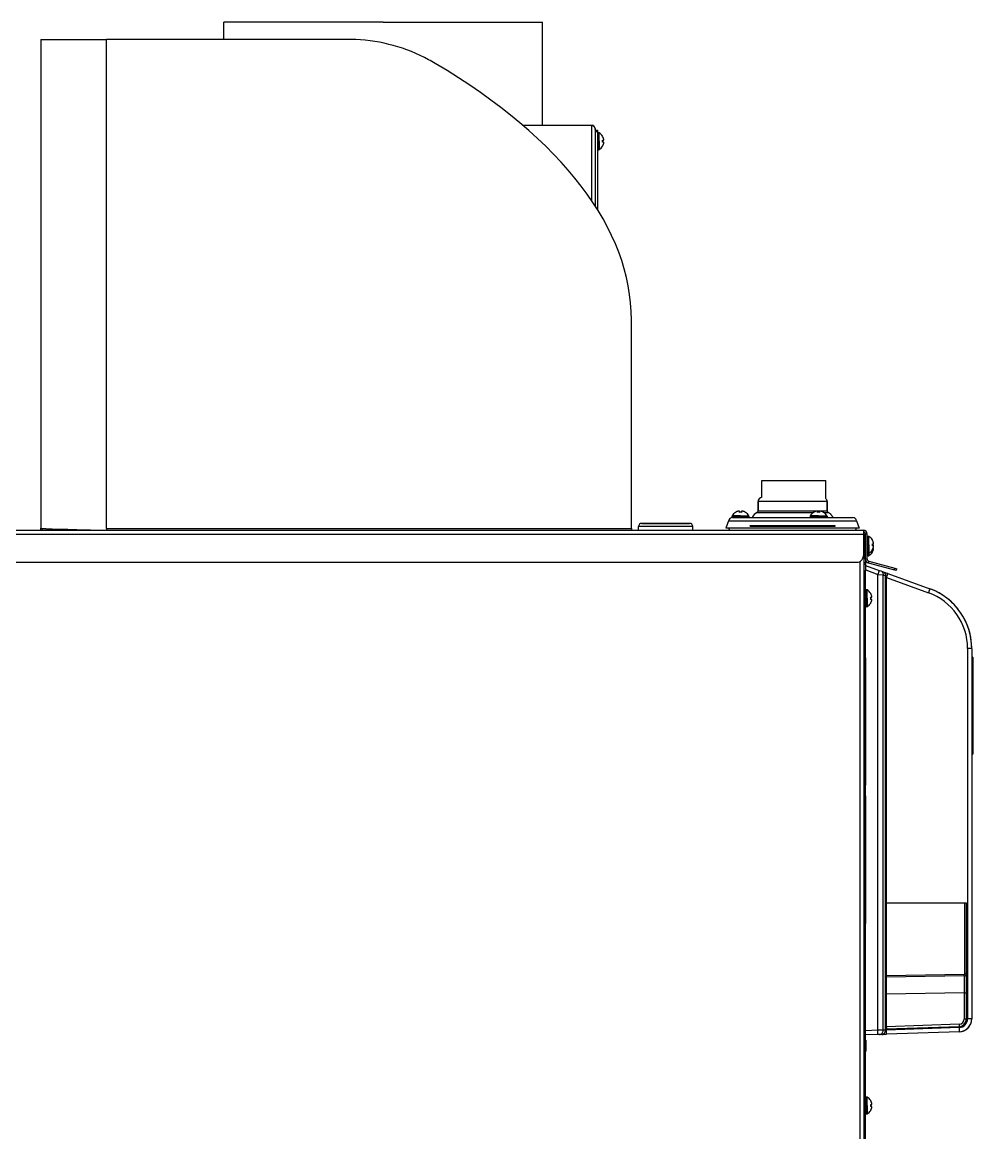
# Model space of a CAD drawing. Header units: millimetres. Extents: x -1584 to 3730, y -1918 to 2655.
# Drawn here: x -1090 to -643, y 702 to 1224 of the extents above; entities that cross this region are included whole.
import ezdxf

# ---------------------------------------------------------------- set-up
doc = ezdxf.new("R2010")
doc.units = ezdxf.units.MM
doc.header["$LTSCALE"] = 65.395
doc.layers.get('0').update_dxf_attribs({"linetype": 'CONTINUOUS'})
doc.layers.add('ASSI', color=7, linetype='CONTINUOUS')
doc.layers.add('GEOM', color=7, linetype='CONTINUOUS')

msp = doc.modelspace()

# ---------------------------------------------------------------- linework, layer by layer
at = {"linetype": 'Continuous'}
for p, q in [((-816.74, 1170.45), (-816.7, 1170.45)), ((-816.74, 1168.65), (-816.19, 1168.65)), ((-816.19, 1167.65), (-816.74, 1167.65)), ((-816.7, 1165.85), (-816.74, 1165.85)), ((-741.73, 1000.58), (-741.73, 1008.55)), ((-754.13, 993.49), (-754.13, 993.53)), ((-752.33, 993.49), (-752.33, 994.05)), ((-751.33, 994.05), (-751.33, 993.49)), ((-749.53, 993.53), (-749.53, 993.49)), ((-717.38, 993.49), (-717.38, 993.53)), ((-715.58, 993.49), (-715.58, 994.05)), ((-714.58, 994.05), (-714.58, 993.49)), ((-712.78, 993.53), (-712.78, 993.49)), ((-693.83, 982.35), (-694.03, 982.35)), ((-693.83, 982.35), (-693.83, -137.15)), ((-689.79, 980.5), (-689.75, 980.5)), ((-689.79, 978.7), (-689.24, 978.7)), ((-689.24, 977.7), (-689.79, 977.7)), ((-689.75, 975.9), (-689.79, 975.9)), ((-689.75, 974.75), (-689.79, 974.75)), ((-689.24, 976.55), (-689.46, 976.55)), ((-695.63, 970.4), (-695.63, -137.15)), ((-690.59, 955.35), (-690.55, 955.35)), ((-690.59, 953.55), (-690.04, 953.55)), ((-690.04, 952.55), (-690.59, 952.55)), ((-690.55, 950.75), (-690.59, 950.75)), ((-692.88, 745.09), (-693.03, 745.18)), ((-692.88, 745.09), (-692.88, 739.89)), ((-692.88, 739.89), (-693.03, 739.8)), ((-690.59, 716.65), (-690.55, 716.65)), ((-690.59, 714.85), (-690.04, 714.85)), ((-690.04, 713.85), (-690.59, 713.85)), ((-690.55, 712.05), (-690.59, 712.05))]:
    msp.add_line(p, q, dxfattribs=at)
for centre, radius, start, end in [((-820.79, 1167.96), 4.75, 28.9687, 31.5341), ((-820.49, 1168.15), 3.79, 0.0089, 7.5987), ((-820.49, 1168.15), 3.79, 352.4013, 359.9911), ((-820.79, 1168.34), 4.75, 328.4659, 331.0313), ((-820.79, 1167.97), 4.75, 28.0074, 28.9684), ((-820.79, 1168.33), 4.75, 331.0316, 331.9926), ((-820.78, 1167.97), 4.75, 26.6813, 28.0074), ((-820.78, 1168.33), 4.75, 331.9926, 333.3187), ((-820.78, 1167.97), 4.74, 25.5402, 26.6812), ((-820.78, 1168.33), 4.74, 333.3188, 334.4598), ((-820.78, 1167.97), 4.74, 24.5722, 25.5402), ((-820.78, 1168.33), 4.74, 334.4598, 335.4278), ((-820.77, 1167.97), 4.73, 23.3175, 24.5722), ((-820.77, 1168.33), 4.73, 335.4278, 336.6825), ((-820.77, 1167.97), 4.73, 22.5474, 23.3174), ((-820.77, 1168.33), 4.73, 336.6826, 337.4526), ((-820.76, 1167.98), 4.72, 21.0025, 22.5476), ((-820.76, 1168.32), 4.72, 337.4524, 338.9975), ((-820.75, 1167.98), 4.72, 20.5181, 21.0023), ((-820.75, 1168.32), 4.72, 338.9977, 339.4819), ((-820.74, 1167.98), 4.7, 18.4656, 20.5187), ((-820.74, 1168.32), 4.7, 339.4813, 341.5344), ((-820.73, 1167.99), 4.68, 17.3773, 18.465), ((-820.73, 1168.31), 4.68, 341.535, 342.6227), ((-820.71, 1167.99), 4.67, 16.3949, 17.3772), ((-820.71, 1168.31), 4.67, 342.6228, 343.6051), ((-820.68, 1168), 4.64, 14.3176, 16.3964), ((-820.68, 1168.3), 4.64, 343.6036, 345.6824), ((-818.18, 1168.9), 2.01, 5.1401, 7.2744), ((-818.18, 1168.9), 2.01, 352.7259, 354.7415), ((-818.18, 1167.4), 2.01, 5.2585, 7.2741), ((-818.18, 1167.4), 2.01, 352.7256, 354.8598), ((-818.15, 1168.9), 1.98, 4.2856, 5.1372), ((-818.14, 1168.9), 1.97, 3.0233, 4.286), ((-818.14, 1168.9), 1.97, 355.3984, 356.7833), ((-818.16, 1168.9), 1.98, 354.7442, 355.3991), ((-818.16, 1167.4), 1.98, 4.6009, 5.2558), ((-818.14, 1167.4), 1.97, 3.2167, 4.6016), ((-818.14, 1167.4), 1.97, 355.714, 356.9766), ((-818.15, 1167.4), 1.98, 354.8627, 355.7144), ((-818.13, 1168.9), 1.96, 1.9964, 3.0228), ((-818.12, 1168.9), 1.95, 0.9261, 1.9964), ((-818.12, 1168.9), 1.95, 359.8006, 0.9258), ((-818.12, 1168.9), 1.95, 358.8459, 359.8005), ((-818.13, 1168.9), 1.96, 357.6234, 358.8455), ((-818.13, 1168.9), 1.96, 356.7841, 357.6235), ((-818.13, 1167.4), 1.96, 2.3765, 3.2159), ((-818.13, 1167.4), 1.95, 1.1545, 2.3767), ((-818.12, 1167.4), 1.95, 0.1995, 1.1541), ((-818.12, 1167.4), 1.95, 359.0741, 0.1995), ((-818.12, 1167.4), 1.95, 358.0037, 359.0738), ((-818.13, 1167.4), 1.96, 356.9771, 358.0037), ((-751.65, 989.44), 4.75, 118.9687, 121.5341), ((-751.65, 989.45), 4.75, 118.0074, 118.9684), ((-751.65, 989.45), 4.75, 116.6813, 118.0074), ((-751.65, 989.45), 4.74, 115.5402, 116.6812), ((-751.65, 989.46), 4.74, 114.5722, 115.5402), ((-751.65, 989.46), 4.73, 113.3175, 114.5722), ((-751.66, 989.46), 4.73, 112.5474, 113.3174), ((-751.66, 989.47), 4.72, 111.0025, 112.5476), ((-751.66, 989.48), 4.72, 110.5181, 111.0023), ((-751.67, 989.49), 4.7, 108.4656, 110.5187), ((-751.67, 989.51), 4.68, 107.3773, 108.465), ((-751.68, 989.52), 4.67, 106.3949, 107.3772), ((-751.69, 989.55), 4.64, 104.3176, 106.3964), ((-752.58, 992.06), 2.01, 95.1401, 97.2744), ((-752.58, 992.08), 1.98, 94.2856, 95.1372), ((-752.58, 992.09), 1.97, 93.0233, 94.286), ((-752.58, 992.1), 1.96, 91.9964, 93.0228), ((-752.58, 992.11), 1.95, 90.9261, 91.9964), ((-752.58, 992.11), 1.95, 89.8006, 90.9258), ((-752.58, 992.11), 1.95, 88.8459, 89.8005), ((-752.58, 992.11), 1.96, 87.6234, 88.8455), ((-752.58, 992.1), 1.96, 86.7841, 87.6235), ((-752.58, 992.09), 1.97, 85.3984, 86.7833), ((-752.58, 992.08), 1.98, 84.7442, 85.3991), ((-752.59, 992.06), 2.01, 82.7259, 84.7415), ((-751.83, 989.74), 3.79, 90.0089, 97.5987), ((-751.83, 989.74), 3.79, 82.4013, 89.9911), ((-751.08, 992.06), 2.01, 95.2585, 97.2741), ((-751.08, 992.08), 1.98, 94.6009, 95.2558), ((-751.08, 992.09), 1.97, 93.2167, 94.6016), ((-751.08, 992.1), 1.96, 92.3765, 93.2159), ((-751.08, 992.11), 1.95, 91.1545, 92.3767), ((-751.08, 992.11), 1.95, 90.1995, 91.1541), ((-751.08, 992.11), 1.95, 89.0741, 90.1995), ((-751.08, 992.11), 1.95, 88.0037, 89.0738), ((-751.08, 992.1), 1.96, 86.9771, 88.0037), ((-751.08, 992.09), 1.97, 85.714, 86.9766), ((-751.08, 992.08), 1.98, 84.8627, 85.7144), ((-751.09, 992.06), 2.01, 82.7256, 84.8598), ((-751.98, 989.55), 4.64, 73.6036, 75.6824), ((-751.99, 989.52), 4.67, 72.6228, 73.6051), ((-751.99, 989.51), 4.68, 71.535, 72.6227), ((-752, 989.49), 4.7, 69.4813, 71.5344), ((-752, 989.48), 4.72, 68.9977, 69.4819), ((-752.01, 989.47), 4.72, 67.4524, 68.9975), ((-752.01, 989.46), 4.73, 66.6826, 67.4526), ((-752.01, 989.46), 4.73, 65.4278, 66.6825), ((-752.01, 989.46), 4.74, 64.4598, 65.4278), ((-752.01, 989.45), 4.74, 63.3188, 64.4598), ((-752.02, 989.45), 4.75, 61.9926, 63.3187), ((-752.02, 989.45), 4.75, 61.0316, 61.9926), ((-752.02, 989.44), 4.75, 58.4659, 61.0313), ((-714.9, 989.44), 4.75, 118.9687, 121.5341), ((-714.9, 989.45), 4.75, 118.0074, 118.9684), ((-714.9, 989.45), 4.75, 116.6813, 118.0074), ((-714.9, 989.45), 4.74, 115.5402, 116.6812), ((-714.9, 989.46), 4.74, 114.5722, 115.5402), ((-714.9, 989.46), 4.73, 113.3175, 114.5722), ((-714.91, 989.46), 4.73, 112.5474, 113.3174), ((-714.91, 989.47), 4.72, 111.0025, 112.5476), ((-714.91, 989.48), 4.72, 110.5181, 111.0023), ((-714.92, 989.49), 4.7, 108.4656, 110.5187), ((-714.92, 989.51), 4.68, 107.3773, 108.465), ((-714.93, 989.52), 4.67, 106.3949, 107.3772), ((-714.94, 989.55), 4.64, 104.3176, 106.3964), ((-715.83, 992.06), 2.01, 95.1401, 97.2744), ((-715.83, 992.08), 1.98, 94.2856, 95.1372), ((-715.83, 992.09), 1.97, 93.0233, 94.286), ((-715.83, 992.1), 1.96, 91.9964, 93.0228), ((-715.83, 992.11), 1.95, 90.9261, 91.9964), ((-715.83, 992.11), 1.95, 89.8006, 90.9258), ((-715.83, 992.11), 1.95, 88.8459, 89.8005), ((-715.83, 992.11), 1.96, 87.6234, 88.8455), ((-715.83, 992.1), 1.96, 86.7841, 87.6235), ((-715.83, 992.09), 1.97, 85.3984, 86.7833), ((-715.83, 992.08), 1.98, 84.7442, 85.3991), ((-715.84, 992.06), 2.01, 82.7259, 84.7415), ((-715.08, 989.74), 3.79, 90.0089, 97.5987), ((-715.08, 989.74), 3.79, 82.4013, 89.9911), ((-714.33, 992.06), 2.01, 95.2585, 97.2741), ((-714.33, 992.08), 1.98, 94.6009, 95.2558), ((-714.33, 992.09), 1.97, 93.2167, 94.6016), ((-714.33, 992.1), 1.96, 92.3765, 93.2159), ((-714.33, 992.11), 1.95, 91.1545, 92.3767), ((-714.33, 992.11), 1.95, 90.1995, 91.1541), ((-714.33, 992.11), 1.95, 89.0741, 90.1995), ((-714.33, 992.11), 1.95, 88.0037, 89.0738), ((-714.33, 992.1), 1.96, 86.9771, 88.0037), ((-714.33, 992.09), 1.97, 85.714, 86.9766), ((-714.33, 992.08), 1.98, 84.8627, 85.7144), ((-714.34, 992.06), 2.01, 82.7256, 84.8598), ((-715.23, 989.55), 4.64, 73.6036, 75.6824), ((-715.24, 989.52), 4.67, 72.6228, 73.6051), ((-715.24, 989.51), 4.68, 71.535, 72.6227), ((-715.25, 989.49), 4.7, 69.4813, 71.5344), ((-715.25, 989.48), 4.72, 68.9977, 69.4819), ((-715.26, 989.47), 4.72, 67.4524, 68.9975), ((-715.26, 989.46), 4.73, 66.6826, 67.4526), ((-715.26, 989.46), 4.73, 65.4278, 66.6825), ((-715.26, 989.46), 4.74, 64.4598, 65.4278), ((-715.26, 989.45), 4.74, 63.3188, 64.4598), ((-715.27, 989.45), 4.75, 61.9926, 63.3187), ((-715.27, 989.45), 4.75, 61.0316, 61.9926), ((-715.27, 989.44), 4.75, 58.4659, 61.0313), ((-693.84, 978.01), 4.75, 28.9687, 31.5341), ((-693.54, 978.2), 3.79, 0.0089, 7.5987), ((-693.54, 978.2), 3.79, 352.4013, 359.9911), ((-693.84, 978.02), 4.75, 28.0074, 28.9684), ((-693.83, 978.02), 4.75, 26.6813, 28.0074), ((-693.83, 978.02), 4.74, 25.5402, 26.6812), ((-693.83, 978.02), 4.74, 24.5722, 25.5402), ((-693.82, 978.02), 4.73, 23.3175, 24.5722), ((-693.82, 978.02), 4.73, 22.5474, 23.3174), ((-693.81, 978.03), 4.72, 21.0025, 22.5476), ((-693.82, 976.87), 4.73, 22.5473, 22.7082), ((-693.81, 976.88), 4.72, 21.0025, 22.5476), ((-693.8, 978.03), 4.72, 20.5181, 21.0023), ((-693.8, 976.88), 4.72, 20.5181, 21.0023), ((-693.79, 978.03), 4.7, 18.4656, 20.5187), ((-693.79, 976.88), 4.7, 18.4656, 20.5187), ((-693.78, 978.04), 4.68, 17.3773, 18.465), ((-693.78, 976.89), 4.68, 17.3773, 18.465), ((-693.76, 978.04), 4.67, 16.3949, 17.3772), ((-693.76, 976.89), 4.67, 16.3949, 17.3772), ((-693.73, 978.05), 4.64, 14.3176, 16.3964), ((-693.73, 976.9), 4.64, 14.3176, 16.3964), ((-691.23, 978.95), 2.01, 5.1401, 7.2744), ((-691.23, 978.95), 2.01, 352.7259, 354.7415), ((-691.23, 977.8), 2.01, 5.1401, 7.2744), ((-691.23, 977.45), 2.01, 5.2585, 7.2741), ((-691.2, 978.95), 1.98, 4.2856, 5.1372), ((-691.19, 978.95), 1.97, 3.0233, 4.286), ((-691.19, 978.95), 1.97, 355.3984, 356.7833), ((-691.21, 978.95), 1.98, 354.7442, 355.3991), ((-691.2, 977.8), 1.98, 4.2856, 5.1372), ((-691.19, 977.8), 1.97, 3.0233, 4.286), ((-691.19, 977.8), 1.97, 355.3984, 356.7833), ((-691.2, 977.8), 1.98, 354.8785, 355.3992), ((-691.21, 977.45), 1.98, 4.6009, 5.2558), ((-691.19, 977.45), 1.97, 3.2167, 4.6016), ((-691.19, 977.45), 1.97, 355.714, 356.9766), ((-691.18, 978.95), 1.96, 1.9964, 3.0228), ((-691.17, 978.95), 1.95, 0.9261, 1.9964), ((-691.17, 978.95), 1.95, 359.8006, 0.9258), ((-691.17, 978.95), 1.95, 358.8459, 359.8005), ((-691.18, 978.95), 1.96, 357.6234, 358.8455), ((-691.18, 978.95), 1.96, 356.7841, 357.6235), ((-691.18, 977.8), 1.96, 1.9964, 3.0228), ((-691.17, 977.8), 1.95, 0.9261, 1.9964), ((-691.17, 977.8), 1.95, 359.8006, 0.9258), ((-691.17, 977.8), 1.95, 358.8459, 359.8005), ((-691.18, 977.8), 1.96, 357.6234, 358.8455), ((-691.18, 977.8), 1.96, 357.0527, 357.6236), ((-691.18, 977.8), 1.96, 356.7843, 357.0528), ((-691.18, 977.45), 1.96, 2.3765, 3.2159), ((-691.18, 977.45), 1.95, 1.1545, 2.3767), ((-691.17, 977.45), 1.95, 0.1995, 1.1541), ((-691.17, 977.45), 1.95, 359.0741, 0.1995), ((-691.17, 977.45), 1.95, 358.0037, 359.0738), ((-691.18, 977.45), 1.96, 356.9771, 358.0037), ((-693.84, 978.39), 4.75, 328.4659, 331.0313), ((-693.84, 977.24), 4.75, 328.4659, 331.0313), ((-693.84, 978.38), 4.75, 331.0316, 331.9926), ((-693.84, 977.23), 4.75, 331.0316, 331.9926), ((-693.83, 978.38), 4.75, 331.9926, 333.3187), ((-693.83, 977.23), 4.75, 331.9926, 333.3187), ((-693.83, 978.38), 4.74, 333.3188, 334.4598), ((-693.83, 977.23), 4.74, 333.3188, 334.4598), ((-693.83, 978.38), 4.74, 334.4598, 335.4278), ((-693.83, 977.23), 4.74, 334.4598, 335.4278), ((-693.82, 978.38), 4.73, 335.4278, 336.6825), ((-693.82, 977.23), 4.73, 335.4278, 336.6825), ((-693.82, 978.38), 4.73, 336.6826, 337.4526), ((-693.82, 977.23), 4.73, 336.6826, 337.4526), ((-693.81, 978.37), 4.72, 337.4524, 338.9975), ((-693.81, 977.22), 4.72, 337.4524, 338.9975), ((-693.8, 978.37), 4.72, 338.9977, 339.4819), ((-693.8, 977.22), 4.72, 338.9977, 339.4819), ((-693.79, 978.37), 4.7, 339.4813, 341.5344), ((-693.79, 977.22), 4.7, 339.4813, 341.5344), ((-693.78, 978.36), 4.68, 341.535, 342.6227), ((-693.78, 977.21), 4.68, 341.535, 342.6227), ((-693.76, 978.36), 4.67, 342.6228, 343.6051), ((-693.76, 977.21), 4.67, 342.6228, 343.6051), ((-693.73, 978.35), 4.64, 343.6036, 345.6824), ((-693.73, 977.2), 4.64, 343.6036, 345.6824), ((-691.23, 977.45), 2.01, 352.7256, 354.8598), ((-691.23, 976.3), 2.01, 5.2585, 7.2741), ((-691.23, 976.3), 2.01, 352.7256, 354.8598), ((-691.2, 977.45), 1.98, 354.8627, 355.7144), ((-691.21, 976.3), 1.98, 4.6009, 5.2558), ((-691.19, 976.3), 1.97, 3.2167, 4.6016), ((-691.19, 976.3), 1.97, 355.714, 356.9766), ((-691.2, 976.3), 1.98, 354.8627, 355.7144), ((-691.18, 976.3), 1.96, 2.3765, 3.2159), ((-691.18, 976.3), 1.95, 1.1545, 2.3767), ((-691.17, 976.3), 1.95, 0.1995, 1.1541), ((-691.17, 976.3), 1.95, 359.0741, 0.1995), ((-691.17, 976.3), 1.95, 358.0037, 359.0738), ((-691.18, 976.3), 1.96, 356.9771, 358.0037), ((-694.64, 952.86), 4.75, 28.9687, 31.5341), ((-694.34, 953.05), 3.79, 0.0089, 7.5987), ((-694.34, 953.05), 3.79, 352.4013, 359.9911), ((-694.64, 952.87), 4.75, 28.0074, 28.9684), ((-694.63, 952.87), 4.75, 26.6813, 28.0074), ((-694.63, 952.87), 4.74, 25.5402, 26.6812), ((-694.63, 952.87), 4.74, 24.5722, 25.5402), ((-694.63, 953.23), 4.74, 334.4598, 335.4278), ((-694.62, 952.87), 4.73, 23.3175, 24.5722), ((-694.62, 953.23), 4.73, 335.4278, 336.6825), ((-694.62, 952.87), 4.73, 22.5474, 23.3174), ((-694.62, 953.23), 4.73, 336.6826, 337.4526), ((-694.61, 952.88), 4.72, 21.0025, 22.5476), ((-694.61, 953.22), 4.72, 337.4524, 338.9975), ((-694.6, 952.88), 4.72, 20.5181, 21.0023), ((-694.6, 953.22), 4.72, 338.9977, 339.4819), ((-694.59, 952.88), 4.7, 18.4656, 20.5187), ((-694.59, 953.22), 4.7, 339.4813, 341.5344), ((-694.58, 952.89), 4.68, 17.3773, 18.465), ((-694.58, 953.21), 4.68, 341.535, 342.6227), ((-694.56, 952.89), 4.67, 16.3949, 17.3772), ((-694.56, 953.21), 4.67, 342.6228, 343.6051), ((-694.53, 952.9), 4.64, 14.3176, 16.3964), ((-694.53, 953.2), 4.64, 343.6036, 345.6824), ((-692.03, 953.8), 2.01, 5.1401, 7.2744), ((-692.03, 953.8), 2.01, 352.7259, 354.7415), ((-692.03, 952.3), 2.01, 5.2585, 7.2741), ((-692.03, 952.3), 2.01, 352.7256, 354.8598), ((-692, 953.8), 1.98, 4.2856, 5.1372), ((-691.99, 953.8), 1.97, 3.0233, 4.286), ((-691.99, 953.8), 1.97, 355.3984, 356.7833), ((-692.01, 953.8), 1.98, 354.7442, 355.3991), ((-692.01, 952.3), 1.98, 4.6009, 5.2558), ((-691.99, 952.3), 1.97, 3.2167, 4.6016), ((-691.99, 952.3), 1.97, 355.714, 356.9766), ((-692, 952.3), 1.98, 354.8627, 355.7144), ((-691.98, 953.8), 1.96, 1.9964, 3.0228), ((-691.97, 953.8), 1.95, 0.9261, 1.9964), ((-691.97, 953.8), 1.95, 359.8006, 0.9258), ((-691.97, 953.8), 1.95, 358.8459, 359.8005), ((-691.98, 953.8), 1.96, 357.6234, 358.8455), ((-691.98, 953.8), 1.96, 356.7841, 357.6235), ((-691.98, 952.3), 1.96, 2.3765, 3.2159), ((-691.98, 952.3), 1.95, 1.1545, 2.3767), ((-691.97, 952.3), 1.95, 0.1995, 1.1541), ((-691.97, 952.3), 1.95, 359.0741, 0.1995), ((-691.97, 952.3), 1.95, 358.0037, 359.0738), ((-691.98, 952.3), 1.96, 356.9771, 358.0037), ((-694.64, 953.24), 4.75, 328.4659, 331.0313), ((-694.64, 953.23), 4.75, 331.0316, 331.9926), ((-694.63, 953.23), 4.75, 331.9926, 333.3187), ((-694.63, 953.23), 4.74, 333.3188, 334.4598), ((-694.64, 714.16), 4.75, 28.9687, 31.5341), ((-694.64, 714.17), 4.75, 28.0074, 28.9684), ((-694.63, 714.17), 4.75, 26.6813, 28.0074), ((-694.63, 714.17), 4.74, 25.5402, 26.6812), ((-694.63, 714.17), 4.74, 24.5722, 25.5402), ((-694.62, 714.17), 4.73, 23.3175, 24.5722), ((-694.62, 714.17), 4.73, 22.5474, 23.3174), ((-694.34, 714.35), 3.79, 0.0089, 7.5987), ((-694.34, 714.35), 3.79, 352.4013, 359.9911), ((-694.64, 714.54), 4.75, 328.4659, 331.0313), ((-694.64, 714.53), 4.75, 331.0316, 331.9926), ((-694.63, 714.53), 4.75, 331.9926, 333.3187), ((-694.63, 714.53), 4.74, 333.3188, 334.4598), ((-694.63, 714.53), 4.74, 334.4598, 335.4278), ((-694.62, 714.53), 4.73, 335.4278, 336.6825), ((-694.62, 714.53), 4.73, 336.6826, 337.4526), ((-694.61, 714.18), 4.72, 21.0025, 22.5476), ((-694.61, 714.52), 4.72, 337.4524, 338.9975), ((-694.6, 714.18), 4.72, 20.5181, 21.0023), ((-694.6, 714.52), 4.72, 338.9977, 339.4819), ((-694.59, 714.18), 4.7, 18.4656, 20.5187), ((-694.59, 714.52), 4.7, 339.4813, 341.5344), ((-694.58, 714.19), 4.68, 17.3773, 18.465), ((-694.58, 714.51), 4.68, 341.535, 342.6227), ((-694.56, 714.19), 4.67, 16.3949, 17.3772), ((-694.56, 714.51), 4.67, 342.6228, 343.6051), ((-694.53, 714.2), 4.64, 14.3176, 16.3964), ((-694.53, 714.5), 4.64, 343.6036, 345.6824), ((-692.03, 715.1), 2.01, 5.1401, 7.2744), ((-692.03, 715.1), 2.01, 352.7259, 354.7415), ((-692.03, 713.6), 2.01, 5.2585, 7.2741), ((-692.03, 713.6), 2.01, 352.7256, 354.8598), ((-692, 715.1), 1.98, 4.2856, 5.1372), ((-691.99, 715.1), 1.97, 3.0233, 4.286), ((-691.99, 715.1), 1.97, 355.3984, 356.7833), ((-692.01, 715.1), 1.98, 354.7442, 355.3991), ((-692.01, 713.6), 1.98, 4.6009, 5.2558), ((-691.99, 713.6), 1.97, 3.2167, 4.6016), ((-691.99, 713.6), 1.97, 355.714, 356.9766), ((-692, 713.6), 1.98, 354.8627, 355.7144), ((-691.98, 715.1), 1.96, 1.9964, 3.0228), ((-691.97, 715.1), 1.95, 0.9261, 1.9964), ((-691.97, 715.1), 1.95, 359.8006, 0.9258), ((-691.97, 715.1), 1.95, 358.8459, 359.8005), ((-691.98, 715.1), 1.96, 357.6234, 358.8455), ((-691.98, 715.1), 1.96, 356.7841, 357.6235), ((-691.98, 713.6), 1.96, 2.3765, 3.2159), ((-691.98, 713.6), 1.95, 1.1545, 2.3767), ((-691.97, 713.6), 1.95, 0.1995, 1.1541), ((-691.97, 713.6), 1.95, 359.0741, 0.1995), ((-691.97, 713.6), 1.95, 358.0037, 359.0738), ((-691.98, 713.6), 1.96, 356.9771, 358.0037)]:
    msp.add_arc(centre, radius, start, end, dxfattribs=at)
at = {"layer": 'ASSI', "linetype": 'Continuous'}
for p, q in [((-994.38, 1224.15), (-994.98, 1224.15)), ((-994.98, 1216.05), (-994.98, 1224.15)), ((-919.98, 1224.15), (-994.38, 1224.15)), ((-919.98, 1224.15), (-845.58, 1224.15)), ((-845.58, 1224.15), (-844.98, 1224.15)), ((-844.98, 1175.55), (-844.98, 1224.15)), ((-818.58, 1172.15), (-818.78, 1172.15)), ((-818.78, 1168.15), (-818.78, 1172.15)), ((-818.58, 1168.15), (-818.58, 1172.15)), ((-818.38, 1168.15), (-818.38, 1172.1)), ((-818.78, 1168.15), (-818.78, 1164.15)), ((-818.58, 1168.15), (-818.58, 1164.15)), ((-818.38, 1168.15), (-818.38, 1164.2)), ((-818.58, 1164.15), (-818.78, 1164.15)), ((-741.73, 1008.55), (-740.73, 1008.55)), ((-741.73, 1000.58), (-741.73, 1008.55)), ((-740.73, 1008.55), (-712.73, 1008.55)), ((-712.73, 1008.55), (-711.73, 1008.55)), ((-711.73, 1000.04), (-711.73, 1008.55)), ((-711.73, 1000.04), (-711.73, 1008.55)), ((-727.33, 998.55), (-743.58, 998.55)), ((-711.73, 998.55), (-727.33, 998.55)), ((-711.08, 998.55), (-711.73, 998.55)), ((-757.42, 989.47), (-758.72, 986.05)), ((-757.42, 989.47), (-755.78, 989.47)), ((-755.83, 991.65), (-755.83, 991.45)), ((-751.83, 991.65), (-755.83, 991.65)), ((-751.83, 991.45), (-755.83, 991.45)), ((-751.83, 991.85), (-755.78, 991.85)), ((-755.78, 989.47), (-755.68, 989.47)), ((-755.68, 989.47), (-747.49, 989.47)), ((-755.63, 991.05), (-755.52, 991.05)), ((-755.57, 991.05), (-755.43, 991.05)), ((-755.52, 991.05), (-755.43, 991.05)), ((-755.43, 991.05), (-755.41, 991.05)), ((-755.43, 991.05), (-755.41, 991.05)), ((-755.41, 991.05), (-754.03, 991.05)), ((-755.41, 991.05), (-754.03, 991.05)), ((-754.03, 991.05), (-753.93, 991.05)), ((-754.03, 991.05), (-754, 991.05)), ((-754, 991.05), (-753.93, 991.05)), ((-753.93, 991.05), (-753.73, 991.05)), ((-753.93, 991.05), (-751.83, 991.05)), ((-753.73, 991.05), (-751.83, 991.05)), ((-751.83, 991.85), (-747.89, 991.85)), ((-751.83, 991.65), (-747.83, 991.65)), ((-751.83, 991.45), (-747.83, 991.45)), ((-751.83, 991.05), (-749.92, 991.05)), ((-751.83, 991.05), (-749.73, 991.05)), ((-749.92, 991.05), (-749.73, 991.05)), ((-749.73, 991.05), (-749.63, 991.05)), ((-749.73, 991.05), (-749.63, 991.05)), ((-749.63, 991.05), (-748.26, 991.05)), ((-749.63, 991.05), (-748.26, 991.05)), ((-748.26, 991.05), (-748.25, 991.05)), ((-748.26, 991.05), (-748.23, 991.05)), ((-748.25, 991.05), (-748.23, 991.05)), ((-748.23, 991.05), (-747.33, 991.05)), ((-748.23, 991.05), (-747.33, 991.05)), ((-747.83, 991.65), (-747.83, 991.45)), ((-747.49, 989.47), (-745.33, 989.47)), ((-747.33, 991.05), (-727.33, 991.05)), ((-747.33, 991.05), (-727.33, 991.05)), ((-745.33, 989.47), (-727.33, 989.47)), ((-727.33, 991.05), (-718.68, 991.05)), ((-727.33, 991.05), (-718.68, 991.05)), ((-727.33, 989.47), (-709.33, 989.47)), ((-719.08, 991.65), (-719.08, 991.45)), ((-715.08, 991.65), (-719.08, 991.65)), ((-715.08, 991.45), (-719.08, 991.45)), ((-715.08, 991.85), (-719.03, 991.85)), ((-718.68, 991.05), (-718.66, 991.05)), ((-718.68, 991.05), (-718.66, 991.05)), ((-718.66, 991.05), (-717.3, 991.05)), ((-718.66, 991.05), (-717.28, 991.05)), ((-717.3, 991.05), (-717.28, 991.05)), ((-717.28, 991.05), (-717.18, 991.05)), ((-717.28, 991.05), (-717.18, 991.05)), ((-717.18, 991.05), (-715.08, 991.05)), ((-717.18, 991.05), (-715.08, 991.05)), ((-715.08, 991.85), (-711.14, 991.85)), ((-715.08, 991.65), (-711.08, 991.65)), ((-715.08, 991.45), (-711.08, 991.45)), ((-715.08, 991.05), (-712.98, 991.05)), ((-715.08, 991.05), (-712.98, 991.05)), ((-712.98, 991.05), (-712.88, 991.05)), ((-712.98, 991.05), (-712.88, 991.05)), ((-712.88, 991.05), (-711.51, 991.05)), ((-712.88, 991.05), (-711.51, 991.05)), ((-711.51, 991.05), (-711.48, 991.05)), ((-711.51, 991.05), (-711.48, 991.05)), ((-711.48, 991.05), (-707.33, 991.05)), ((-711.48, 991.05), (-699.27, 991.05)), ((-711.08, 991.65), (-711.08, 991.45)), ((-709.33, 989.47), (-707.18, 989.47)), ((-707.33, 991.05), (-699.27, 991.05)), ((-707.18, 989.47), (-698.98, 989.47)), ((-699.27, 991.05), (-699.1, 991.05)), ((-699.27, 991.05), (-699.16, 991.05)), ((-699.16, 991.05), (-699.03, 991.05)), ((-698.98, 989.47), (-698.88, 989.47)), ((-698.88, 989.47), (-697.25, 989.47)), ((-697.25, 989.47), (-695.94, 986.05)), ((-1070.78, 985.52), (-1070.78, 985.45)), ((-1068.28, 985.45), (-1070.78, 985.45)), ((-799.78, 985.05), (-799.78, 986.8)), ((-774.28, 985.05), (-774.28, 986.8)), ((-693.82, 979.8), (-693.83, 979.8)), ((-693.03, 979.8), (-693.14, 979.8)), ((-691.63, 982.2), (-691.83, 982.2)), ((-691.83, 978.2), (-691.83, 982.2)), ((-691.83, 978.2), (-691.83, 974.2)), ((-691.63, 978.2), (-691.63, 982.2)), ((-691.63, 978.2), (-691.63, 974.2)), ((-691.43, 978.2), (-691.43, 982.15)), ((-691.43, 978.2), (-691.43, 974.25)), ((-693.82, 976.6), (-693.83, 976.6)), ((-693.03, 976.6), (-693.14, 976.6)), ((-691.83, 974.2), (-691.83, 973.05)), ((-691.63, 974.2), (-691.83, 974.2)), ((-691.63, 973.05), (-691.83, 973.05)), ((-691.63, 974.2), (-691.63, 973.05)), ((-691.43, 974.25), (-691.43, 973.1)), ((-692.43, 957.05), (-692.63, 957.05)), ((-692.63, 953.05), (-692.63, 957.05)), ((-692.43, 953.05), (-692.43, 957.05)), ((-692.23, 953.05), (-692.23, 957)), ((-692.63, 953.05), (-692.63, 949.05)), ((-692.43, 953.05), (-692.43, 949.05)), ((-692.23, 953.05), (-692.23, 949.1)), ((-692.43, 949.05), (-692.63, 949.05)), ((-692.43, 718.35), (-692.63, 718.35)), ((-692.63, 714.35), (-692.63, 718.35)), ((-692.43, 714.35), (-692.43, 718.35)), ((-692.23, 714.35), (-692.23, 718.3)), ((-692.63, 714.35), (-692.63, 710.35)), ((-692.43, 714.35), (-692.43, 710.35)), ((-692.23, 714.35), (-692.23, 710.4)), ((-692.43, 710.35), (-692.63, 710.35))]:
    msp.add_line(p, q, dxfattribs=at)
for centre, radius, start, end in [((-818.78, 1171.75), 0.4, 90, 180), ((-818.58, 1171.75), 0.4, 59.6988, 90), ((-820.8, 1167.95), 4.8, 31.5974, 59.6988), ((-820.8, 1168.35), 4.8, 300.3012, 328.4026), ((-820.8, 1167.95), 4.8, 31.4579, 31.5974), ((-820.8, 1168.35), 4.8, 328.4026, 328.5421), ((-818.78, 1164.55), 0.4, 180, 270), ((-818.58, 1164.55), 0.4, 270, 300.3012), ((-741.53, 998.55), 2.05, 95.6542, 180), ((-713.13, 998.55), 2.05, 0, 46.7513), ((-751.63, 989.43), 4.8, 121.5974, 149.6988), ((-751.63, 989.43), 4.8, 121.4579, 121.5974), ((-752.03, 989.43), 4.8, 58.4026, 58.5421), ((-752.03, 989.43), 4.8, 30.3012, 58.4026), ((-742.33, 989.55), 4.25, 113.9501, 159.2967), ((-742.33, 989.55), 4.25, 113.9501, 159.2967), ((-714.88, 989.43), 4.8, 121.5974, 149.6988), ((-714.88, 989.43), 4.8, 121.4579, 121.5974), ((-715.28, 989.43), 4.8, 58.4026, 58.5421), ((-715.28, 989.43), 4.8, 30.3012, 58.4026), ((-712.33, 989.55), 4.25, 55.8554, 66.0499), ((-712.33, 989.55), 4.25, 52.5856, 55.8554), ((-755.63, 989.25), 1.8, 90, 173.0057), ((-755.43, 991.65), 0.4, 149.6988, 180), ((-755.43, 991.45), 0.4, 180, 247.5), ((-755.43, 991.45), 0.4, 247.5, 270), ((-748.23, 991.45), 0.4, 270, 360), ((-748.23, 991.65), 0.4, 0, 30.3012), ((-718.68, 991.65), 0.4, 149.6988, 180), ((-718.68, 991.45), 0.4, 180, 270), ((-711.48, 991.45), 0.4, 270, 360), ((-711.48, 991.65), 0.4, 0, 30.3012), ((-712.33, 989.55), 4.25, 45.6005, 52.5856), ((-712.33, 989.55), 4.25, 41.8149, 45.6005), ((-712.33, 989.55), 4.25, 35.2156, 41.8149), ((-712.33, 989.55), 4.25, 31.4301, 35.2156), ((-712.33, 989.55), 4.25, 24.4449, 31.4301), ((-712.33, 989.55), 4.25, 21.1751, 24.4449), ((-712.33, 989.55), 4.25, 20.7033, 21.1751), ((-699.03, 989.25), 1.8, 6.9943, 90), ((-1070.38, 985.45), 0.4, 180, 270), ((-1063.18, 985.45), 0.4, 270, 340.7303), ((-691.83, 981.8), 0.4, 90, 180), ((-691.63, 981.8), 0.4, 59.6988, 90), ((-693.85, 978), 4.8, 31.5974, 59.6988), ((-693.85, 978), 4.8, 31.4579, 31.5974), ((-691.83, 974.6), 0.4, 180, 270), ((-691.83, 973.45), 0.4, 180, 270), ((-694.85, 977.25), 4.8, 303.2248, 303.8534), ((-691.63, 974.6), 0.4, 270, 300.3012), ((-691.63, 973.45), 0.4, 270, 300.3012), ((-693.85, 978.4), 4.8, 300.3012, 328.4026), ((-693.85, 977.25), 4.8, 300.3012, 328.4026), ((-693.85, 978.4), 4.8, 328.4026, 328.5421), ((-693.85, 977.25), 4.8, 328.4026, 328.5421), ((-692.63, 956.65), 0.4, 90, 180), ((-692.43, 956.65), 0.4, 59.6988, 90), ((-694.65, 952.85), 4.8, 31.5974, 59.6988), ((-694.65, 952.85), 4.8, 31.4579, 31.5974), ((-692.63, 949.45), 0.4, 180, 270), ((-692.43, 949.45), 0.4, 270, 300.3012), ((-694.65, 953.25), 4.8, 300.3012, 328.4026), ((-694.65, 953.25), 4.8, 328.4026, 328.5421), ((-692.63, 717.95), 0.4, 90, 180), ((-692.43, 717.95), 0.4, 59.6988, 90), ((-694.65, 714.15), 4.8, 31.5974, 59.6988), ((-694.65, 714.15), 4.8, 31.4579, 31.5974), ((-694.65, 714.55), 4.8, 300.3012, 328.4026), ((-694.65, 714.55), 4.8, 328.4026, 328.5421), ((-692.63, 710.75), 0.4, 180, 270), ((-692.43, 710.75), 0.4, 270, 300.3012)]:
    msp.add_arc(centre, radius, start, end, dxfattribs=at)
at = {"layer": 'GEOM', "linetype": 'Continuous'}
for p, q in [((-1080.98, 1216.05), (-1080.98, 986.05)), ((-1080.98, 1216.05), (-1080.18, 1216.05)), ((-1080.18, 1216.05), (-1050.18, 1216.05)), ((-936.45, 1216.05), (-1050.18, 1216.05)), ((-1050.18, 985.85), (-1050.18, 1216.05)), ((-820.98, 1175.55), (-854.22, 1175.55)), ((-821.98, 1175.5), (-854.16, 1175.5)), ((-820.98, 1175.5), (-821.98, 1175.5)), ((-821.98, 1175.5), (-821.98, 1174.74)), ((-821.98, 1174.74), (-821.98, 1140.4)), ((-820.98, 1175.5), (-820.98, 1175.55)), ((-820.98, 1175.5), (-820.98, 1175.24)), ((-820.98, 1175.24), (-820.98, 1175.21)), ((-820.71, 1175.02), (-820.72, 1175.01)), ((-820.18, 1173.68), (-820.18, 1173.75)), ((-820.18, 1173.68), (-820.18, 1173.35)), ((-820.18, 1173.35), (-819.18, 1173.35)), ((-820.18, 1173.35), (-820.18, 1172.79)), ((-820.18, 1172.79), (-819.18, 1172.79)), ((-820.18, 1172.79), (-820.18, 1137.67)), ((-819.18, 1173.35), (-819.18, 1172.79)), ((-819.18, 1172.79), (-819.18, 1136.08)), ((-803.18, 985.85), (-803.18, 1084.05)), ((-743.58, 998.55), (-743.58, 994.17)), ((-743.58, 994.17), (-743.58, 998.55)), ((-711.08, 998.55), (-711.08, 994.17)), ((-711.08, 994.17), (-711.08, 998.55)), ((-744.06, 993.43), (-717.52, 993.43)), ((-743.58, 994.17), (-711.73, 994.17)), ((-712.64, 993.43), (-710.61, 993.43)), ((-711.73, 994.17), (-711.08, 994.17)), ((-787.03, 988.3), (-798.28, 988.3)), ((-798.28, 988.3), (-787.03, 988.3)), ((-775.82, 988.3), (-787.03, 988.3)), ((-787.03, 988.3), (-775.81, 988.3)), ((-775.78, 988.3), (-775.82, 988.3)), ((-775.81, 988.3), (-775.78, 988.3)), ((-1455.23, 985.05), (-694.03, 985.05)), ((-1455.23, 985.05), (-694.03, 985.05)), ((-1455.23, 983.16), (-694.03, 983.16)), ((-1080.98, 985.05), (-1080.98, 986.05)), ((-1080.18, 985.05), (-1080.18, 985.91)), ((-1050.18, 985.85), (-1050.18, 985.05)), ((-1050.18, 985.85), (-803.18, 985.85)), ((-803.18, 985.85), (-803.18, 985.05)), ((-787.03, 986.8), (-799.78, 986.8)), ((-774.28, 986.8), (-787.03, 986.8)), ((-757.65, 986.05), (-758.72, 986.05)), ((-727.33, 986.05), (-757.65, 986.05)), ((-747.33, 987.35), (-707.33, 987.35)), ((-747.33, 987.05), (-747.33, 987.35)), ((-747.33, 987.05), (-707.33, 987.05)), ((-697.01, 986.05), (-727.33, 986.05)), ((-707.33, 987.05), (-707.33, 987.35)), ((-695.94, 986.05), (-697.01, 986.05)), ((-694.03, 985.05), (-694.03, 984.26)), ((-694.03, 984.26), (-694.03, 984.25)), ((-694.03, 984.25), (-694.03, 983.16)), ((-694.03, 983.16), (-694.03, 973.05)), ((-693.83, 983.05), (-693.03, 983.05)), ((-693.83, 982.42), (-693.83, 983.05)), ((-693.03, 980.45), (-693.03, 983.25)), ((-692.23, 983.25), (-693.03, 983.25)), ((-692.23, 981.8), (-692.23, 983.25)), ((-693.83, 982.42), (-693.03, 982.42)), ((-693.83, 982.42), (-693.83, 982.35)), ((-693.82, 979.8), (-693.83, 979.8)), ((-693.82, 979.8), (-693.8, 979.83)), ((-693.8, 979.83), (-693.82, 979.8)), ((-693.82, 976.6), (-693.82, 979.8)), ((-693.8, 979.83), (-693.53, 980.3)), ((-693.53, 980.3), (-693.8, 979.83)), ((-693.53, 980.3), (-693.43, 980.3)), ((-693.43, 980.3), (-693.53, 980.3)), ((-693.53, 976.1), (-693.53, 980.3)), ((-693.43, 980.3), (-693.14, 979.8)), ((-693.14, 979.8), (-693.43, 980.3)), ((-693.43, 976.1), (-693.43, 980.3)), ((-693.03, 979.8), (-693.14, 979.8)), ((-693.14, 976.6), (-693.14, 979.8)), ((-693.03, 978.2), (-693.03, 980.45)), ((-693.03, 976.6), (-693.03, 978.2)), ((-692.23, 981.77), (-692.23, 981.8)), ((-692.23, 980.45), (-692.23, 981.77)), ((-692.23, 980.4), (-692.23, 980.45)), ((-692.23, 978.2), (-692.23, 980.4)), ((-692.23, 976), (-692.23, 978.2)), ((-693.82, 976.6), (-693.83, 976.6)), ((-693.82, 976.6), (-693.8, 976.57)), ((-693.8, 976.57), (-693.82, 976.6)), ((-693.8, 976.57), (-693.53, 976.1)), ((-693.53, 976.1), (-693.8, 976.57)), ((-693.53, 976.1), (-693.43, 976.1)), ((-693.43, 976.1), (-693.53, 976.1)), ((-693.43, 976.1), (-693.14, 976.6)), ((-693.14, 976.6), (-693.43, 976.1)), ((-693.03, 976.6), (-693.14, 976.6)), ((-693.03, 975.95), (-693.03, 976.6)), ((-693.03, 971.43), (-693.03, 975.95)), ((-692.23, 975.95), (-692.23, 976)), ((-692.23, 974.63), (-692.23, 975.95)), ((-692.23, 974.6), (-692.23, 974.63)), ((-692.23, 971.43), (-692.23, 974.6)), ((-1452.23, 970.05), (-697.03, 970.05)), ((-693.03, 969.68), (-693.83, 969.68)), ((-693.83, 969.05), (-693.03, 969.05)), ((-693.03, 971.43), (-693.03, 969.68)), ((-692.23, 971.43), (-693.03, 971.43)), ((-693.03, 969.68), (-693.03, 969.05)), ((-693.03, 969.05), (-693.03, 966.05)), ((-693.03, 968.55), (-686.59, 966.2)), ((-691.49, 970.47), (-691.7, 969.69)), ((-691.7, 969.69), (-679.39, 966.4)), ((-691.49, 970.47), (-679.19, 967.17)), ((-679.39, 966.4), (-679.19, 967.17)), ((-679.19, 967.17), (-678.34, 966.94)), ((-678.54, 966.17), (-678.34, 966.94)), ((-678.54, 966.17), (-678.34, 966.94)), ((-693.83, 966.05), (-693.03, 966.05)), ((-693.03, 966.45), (-692.91, 966.4)), ((-693.03, 289.85), (-693.03, 966.05)), ((-692.91, 966.4), (-687.2, 964.32)), ((-687.2, 749.75), (-687.2, 964.32)), ((-687.2, 964.32), (-684.71, 964.02)), ((-686.59, 966.2), (-685.75, 965.9)), ((-685.75, 965.9), (-684.66, 965.5)), ((-684.71, 749.78), (-684.71, 964.02)), ((-684.71, 964.02), (-683.61, 963.62)), ((-684.66, 965.5), (-682.58, 964.75)), ((-683.61, 749.82), (-683.61, 963.62)), ((-683.2, 809.62), (-683.2, 962.87)), ((-683.2, 962.87), (-663.39, 955.66)), ((-682.58, 964.75), (-662.77, 957.54)), ((-678.54, 966.17), (-679.39, 966.4)), ((-644.96, 929.35), (-644.96, 755.09)), ((-643.03, 929.35), (-644.96, 929.35)), ((-643.03, 929.34), (-643.03, 755.09)), ((-642.53, 925.33), (-643.03, 925.33)), ((-642.53, 925.33), (-642.53, 921.82)), ((-692.98, 925.05), (-693.03, 925.05)), ((-692.98, 923.05), (-693.03, 923.05)), ((-692.98, 925.05), (-692.98, 924.78)), ((-692.98, 924.78), (-692.98, 923.05)), ((-692.98, 923.05), (-692.98, 867.05)), ((-642.53, 921.82), (-642.53, 921.59)), ((-642.53, 921.59), (-642.53, 910.72)), ((-642.53, 910.72), (-642.53, 910.63)), ((-642.53, 910.63), (-642.53, 909.61)), ((-642.53, 909.61), (-642.53, 909.01)), ((-642.53, 909.01), (-642.53, 908.51)), ((-642.53, 908.51), (-642.53, 908.27)), ((-642.53, 908.27), (-642.53, 904.4)), ((-642.53, 904.4), (-642.53, 904.36)), ((-642.53, 904.36), (-642.53, 903.81)), ((-642.53, 902.55), (-643.03, 902.55)), ((-642.53, 903.81), (-642.53, 902.55)), ((-642.53, 902.55), (-642.53, 901.51)), ((-642.53, 901.51), (-642.53, 901.29)), ((-642.53, 901.29), (-642.53, 900.92)), ((-642.53, 900.92), (-642.53, 900.83)), ((-642.53, 900.83), (-642.53, 900.7)), ((-642.53, 900.7), (-642.53, 898.85)), ((-642.53, 898.85), (-642.53, 898.84)), ((-642.53, 898.84), (-642.53, 898.79)), ((-642.53, 898.79), (-642.53, 896.61)), ((-642.53, 896.61), (-642.53, 896.09)), ((-642.53, 896.09), (-642.53, 895.53)), ((-642.53, 895.53), (-642.53, 895.37)), ((-642.53, 895.37), (-642.53, 895.03)), ((-642.53, 895.03), (-642.53, 894.47)), ((-642.53, 894.47), (-642.53, 894.44)), ((-642.53, 894.44), (-642.53, 883.51)), ((-642.53, 883.51), (-642.53, 883.33)), ((-642.53, 883.33), (-642.53, 879.77)), ((-643.03, 879.77), (-642.53, 879.77)), ((-692.98, 867.05), (-693.03, 867.05)), ((-692.98, 865.05), (-693.03, 865.05)), ((-692.98, 865.05), (-693.03, 865.05)), ((-692.98, 867.05), (-692.98, 865.32)), ((-692.98, 865.32), (-692.98, 865.05)), ((-692.98, 860.05), (-693.03, 860.05)), ((-692.98, 858.05), (-693.03, 858.05)), ((-692.98, 860.05), (-692.98, 859.78)), ((-692.98, 859.78), (-692.98, 858.05)), ((-692.98, 858.05), (-692.98, 802.05)), ((-645.53, 809.62), (-683.2, 809.62)), ((-683.2, 750.39), (-683.2, 809.62)), ((-646.28, 776.36), (-646.28, 809.62)), ((-645.53, 755.09), (-645.53, 809.62)), ((-692.98, 802.05), (-693.03, 802.05)), ((-692.98, 800.05), (-693.03, 800.05)), ((-692.98, 800.05), (-693.03, 800.05)), ((-692.98, 802.05), (-692.98, 800.32)), ((-692.98, 800.32), (-692.98, 800.05)), ((-683.18, 775.47), (-646.52, 776.11)), ((-646.52, 775.36), (-683.17, 774.72)), ((-645.53, 776.36), (-646.28, 776.36)), ((-646.52, 767.36), (-683.17, 766.72)), ((-646.52, 767.36), (-645.53, 767.36)), ((-646.52, 767.36), (-646.52, 755.09)), ((-648.93, 752.59), (-683.17, 751.4)), ((-646.52, 755.09), (-645.53, 755.09)), ((-643.03, 755.09), (-644.96, 755.09)), ((-687.2, 749.75), (-693.03, 749.55)), ((-687.2, 747.75), (-693.03, 747.55)), ((-684.71, 749.78), (-687.2, 749.75)), ((-686.37, 747.78), (-687.2, 747.75)), ((-685.28, 747.82), (-686.37, 747.78)), ((-683.2, 747.89), (-685.28, 747.82)), ((-685.28, 747.82), (-684.65, 747.84)), ((-684.65, 747.84), (-685.28, 747.82)), ((-683.61, 749.82), (-684.71, 749.78)), ((-684.65, 747.84), (-683.2, 747.89)), ((-683.2, 747.89), (-684.65, 747.84)), ((-683.2, 750.39), (-648.91, 751.59)), ((-648.82, 751.09), (-683.2, 749.89)), ((-683.2, 749.89), (-683.2, 750.39)), ((-648.82, 749.09), (-683.2, 747.89)), ((-648.82, 749.09), (-683.2, 747.89))]:
    msp.add_line(p, q, dxfattribs=at)
for centre, radius, start, end in [((-936.45, 1136.05), 80, 87.4325, 90), ((-936.45, 1136.05), 80, 61.7413, 87.4325), ((-936.45, 1136.05), 80, 59.1738, 61.7413), ((-821.98, 1173.75), 1.8, 45, 56.2055), ((-821.94, 1173.7), 1.79, 46.7054, 57.7421), ((-821.98, 1173.75), 1.8, 44.4991, 45), ((-821.98, 1173.75), 1.8, 0, 44.4991), ((-744.38, 994.17), 0.8, 293.9501, 360), ((-744.38, 994.17), 0.8, 293.9501, 360), ((-710.28, 994.17), 0.8, 180, 246.0499), ((-710.28, 994.17), 0.8, 180, 246.0499), ((-712.33, 989.55), 4.25, 55.8484, 66.0499), ((-712.33, 989.55), 4.25, 52.5915, 55.8484), ((-798.28, 986.8), 1.5, 90, 180), ((-775.78, 986.8), 1.5, 0, 90), ((-712.33, 989.55), 4.25, 45.5907, 52.5915), ((-712.33, 989.55), 4.25, 41.824, 45.5907), ((-712.33, 989.55), 4.25, 35.2066, 41.824), ((-712.33, 989.55), 4.25, 31.4398, 35.2066), ((-712.33, 989.55), 4.25, 24.439, 31.4398), ((-712.33, 989.55), 4.25, 21.1821, 24.439), ((-712.33, 989.55), 4.25, 20.6841, 21.1821), ((-756.49, 985.85), 0.8, 175.8121, 187.9775), ((-756.49, 985.85), 0.8, 175.8121, 187.9775), ((-756.49, 985.85), 0.8, 165.3324, 175.8121), ((-756.49, 985.85), 0.8, 165.3324, 175.8121), ((-756.49, 985.85), 0.8, 187.9775, 194.6497), ((-756.49, 985.85), 0.8, 187.9775, 194.6497), ((-756.49, 985.85), 0.8, 194.6497, 213.4873), ((-756.49, 985.85), 0.8, 194.6497, 213.4873), ((-756.49, 985.85), 0.8, 213.4873, 232.3249), ((-756.49, 985.85), 0.8, 213.4873, 232.3249), ((-756.49, 985.85), 0.8, 232.3249, 237.8523), ((-756.49, 985.85), 0.8, 232.3249, 237.8523), ((-756.49, 985.85), 0.8, 237.8523, 251.1625), ((-756.49, 985.85), 0.8, 237.8523, 251.1625), ((-756.49, 985.85), 0.8, 251.1625, 270), ((-756.49, 985.85), 0.8, 251.1625, 270), ((-698.18, 985.85), 0.8, 270, 288.8375), ((-698.18, 985.85), 0.8, 270, 288.8375), ((-698.18, 985.85), 0.8, 288.8375, 302.1477), ((-698.18, 985.85), 0.8, 288.8375, 302.1477), ((-698.18, 985.85), 0.8, 302.1477, 307.6751), ((-698.18, 985.85), 0.8, 302.1477, 307.6751), ((-698.18, 985.85), 0.8, 307.6751, 345.3503), ((-698.18, 985.85), 0.8, 307.6751, 345.3503), ((-698.18, 985.85), 0.8, 4.1879, 14.6676), ((-698.18, 985.85), 0.8, 4.1879, 14.6676), ((-698.18, 985.85), 0.8, 345.3503, 352.0225), ((-698.18, 985.85), 0.8, 345.3503, 352.0225), ((-698.18, 985.85), 0.8, 352.0225, 4.1879), ((-698.18, 985.85), 0.8, 352.0225, 4.1879), ((-694.03, 983.25), 1.8, 0, 90), ((-694.03, 983.25), 1, 0, 90), ((-691.23, 971.43), 1.8, 180, 255), ((-691.23, 971.43), 1, 180, 255), ((-673.03, 929.35), 30, 359.9988, 70.0012), ((-673.03, 929.35), 30, 61.3177, 70), ((-673.03, 929.35), 30, 61.3175, 70), ((-673.03, 929.35), 30, 61.3277, 70.0012), ((-672.96, 929.35), 28, 0, 70), ((-673.03, 929.35), 30, 58.7363, 60.8469), ((-673.03, 929.35), 30, 52.3989, 57.7284), ((-673.03, 929.35), 30, 48.0691, 52.4063), ((-673.03, 929.35), 30, 48.0355, 52.3989), ((-673.03, 929.35), 30, 48.0332, 51.6877), ((-673.03, 929.35), 30, 44.0792, 48.0691), ((-673.03, 929.35), 30, 43.3103, 48.0355), ((-673.03, 929.35), 30, 43.3103, 48.0332), ((-673.03, 929.35), 30, 43.3115, 44.0792), ((-673.03, 929.35), 30, 42.5311, 43.3103), ((-673.03, 929.35), 30, 42.5311, 43.3103), ((-673.03, 929.35), 30, 42.5431, 43.3115), ((-673.03, 929.35), 30, 35.0206, 42.5431), ((-673.03, 929.35), 30, 35.0211, 42.5311), ((-673.03, 929.35), 30, 29.5113, 34.6886), ((-673.03, 929.35), 30, 29.462, 34.6851), ((-673.03, 929.35), 30, 29.4721, 34.687), ((-673.03, 929.35), 30, 28.5432, 29.5113), ((-673.03, 929.35), 30, 29.2098, 29.4721), ((-673.03, 929.35), 30, 27.8106, 29.462), ((-673.03, 929.35), 30, 28.1307, 29.2098), ((-673.03, 929.35), 30, 27.7955, 28.5432), ((-673.03, 929.35), 30, 27.8106, 28.1307), ((-673.03, 929.35), 30, 359.9989, 27.7955), ((-646.53, 776.36), 1, 271.0001, 0.0048), ((-646.53, 776.36), 0.25, 271.0012, 359.9988), ((-646.53, 776.36), 1, 271, 292.2595), ((-646.53, 776.36), 1, 292.2595, 294.4585), ((-646.53, 776.36), 1, 294.4585, 314.2727), ((-646.53, 776.36), 1, 314.2727, 317.0876), ((-646.53, 776.36), 1, 317.0876, 336.9416), ((-646.53, 776.36), 1, 336.9416, 339.3506), ((-649.02, 755.09), 2.5, 272.0002, 359.9994), ((-649.03, 755.09), 3.5, 272, 360), ((-649.03, 755.09), 6, 272, 360), ((-648.96, 755.09), 4, 272.0005, 359.9995), ((-649.03, 755.09), 6, 334.8596, 342.9383), ((-649.03, 755.09), 6, 334.8596, 342.9383), ((-649.03, 755.09), 6, 334.8596, 342.9383), ((-649.03, 755.09), 6, 342.9383, 347.4299), ((-649.03, 755.09), 6, 342.9383, 347.4299), ((-649.03, 755.09), 6, 342.9383, 347.4299), ((-649.03, 755.09), 6, 347.4299, 360), ((-649.03, 755.09), 6, 347.4299, 360), ((-649.03, 755.09), 6, 347.4299, 360), ((-736.17, 749.54), 53.03, 1.5941, 2.0073), ((-649.03, 755.09), 6, 272, 284.5728), ((-649.03, 755.09), 6, 272, 284.5728), ((-649.03, 755.09), 6, 272, 284.5728), ((-649.03, 755.09), 6, 284.5728, 289.0384), ((-649.03, 755.09), 6, 284.5728, 289.0385), ((-649.03, 755.09), 6, 284.5728, 289.0384), ((-649.03, 755.09), 6, 289.0384, 297.1453), ((-649.03, 755.09), 6, 289.0385, 297.1453), ((-649.03, 755.09), 6, 289.0384, 297.1453), ((-649.03, 755.09), 6, 297.1453, 302.7673), ((-649.03, 755.09), 6, 297.1453, 302.7674), ((-649.03, 755.09), 6, 297.1453, 302.7673), ((-649.03, 755.09), 6, 302.7673, 309.7174), ((-649.03, 755.09), 6, 302.7674, 309.7174), ((-649.03, 755.09), 6, 302.7673, 309.7174), ((-649.03, 755.09), 6, 309.7174, 316.0051), ((-649.03, 755.09), 6, 309.7174, 316.0051), ((-649.03, 755.09), 6, 309.7174, 316.0051), ((-649.03, 755.09), 6, 316.0051, 322.2888), ((-649.03, 755.09), 6, 316.0051, 322.2887), ((-649.03, 755.09), 6, 316.0051, 322.2888), ((-649.03, 755.09), 6, 322.2888, 329.3038), ((-649.03, 755.09), 6, 322.2887, 329.3039), ((-649.03, 755.09), 6, 322.2888, 329.3038), ((-649.03, 755.09), 6, 329.3038, 334.8596), ((-649.03, 755.09), 6, 329.3039, 334.8596), ((-649.03, 755.09), 6, 329.3038, 334.8596)]:
    msp.add_arc(centre, radius, start, end, dxfattribs=at)
msp.add_ellipse((-1375.68, 1084.05), major_axis=(572.5, 0), ratio=0.387273, start_param=0, end_param=0.575658, dxfattribs=at)
for points, knots in [([(-820.98, 1175.21), (-821.13, 1175.31), (-821.45, 1175.45), (-821.81, 1175.5), (-821.98, 1175.5)], [0, 0, 0, 0, 0.497759, 1, 1, 1, 1]), ([(-820.71, 1175), (-820.54, 1174.83), (-820.28, 1174.41), (-820.18, 1173.92), (-820.18, 1173.68)], [0, 0, 0, 0, 0.500751, 1, 1, 1, 1]), ([(-1080.98, 986.05), (-1080.98, 986.04), (-1080.97, 986.03), (-1080.92, 986.01), (-1080.81, 985.98), (-1080.63, 985.95), (-1080.37, 985.92), (-1080.04, 985.89), (-1079.63, 985.86), (-1079.16, 985.83), (-1078.62, 985.8), (-1078, 985.77), (-1077.05, 985.72), (-1075.71, 985.67), (-1073.91, 985.61), (-1071.89, 985.55), (-1069.66, 985.48), (-1067.24, 985.42), (-1064.66, 985.36), (-1060.96, 985.28), (-1056.12, 985.17), (-1052.19, 985.09), (-1050.18, 985.05)], [0, 0, 0, 0, 0.000589, 0.001623, 0.005369, 0.011454, 0.019894, 0.030676, 0.04379, 0.059202, 0.076876, 0.096766, 0.118829, 0.169279, 0.22772, 0.29358, 0.366228, 0.444976, 0.529067, 0.617658, 0.805044, 1, 1, 1, 1]), ([(-697.03, 970.05), (-696.64, 970.05), (-695.85, 970.21), (-694.86, 970.87), (-694.19, 971.87), (-694.03, 972.66), (-694.03, 973.05)], [0, 0, 0, 0, 0.250158, 0.500224, 0.750158, 1, 1, 1, 1]), ([(-686.59, 966.2), (-686.58, 966.2), (-686.58, 966.18), (-686.59, 966.16), (-686.6, 966.11), (-686.62, 966.02), (-686.67, 965.86), (-686.74, 965.63), (-686.84, 965.35), (-686.99, 964.91), (-687.11, 964.56), (-687.2, 964.32)], [0, 0, 0, 0, 0.005793, 0.020492, 0.044395, 0.077402, 0.16964, 0.293523, 0.444566, 0.617192, 1, 1, 1, 1]), ([(-685.75, 965.9), (-685.58, 965.84), (-685.26, 965.65), (-684.78, 965.04), (-684.67, 964.42), (-684.71, 964.02)], [0, 0, 0, 0, 0.236281, 0.480607, 1, 1, 1, 1]), ([(-684.66, 965.5), (-684.49, 965.44), (-684.17, 965.25), (-683.69, 964.64), (-683.58, 964.02), (-683.61, 963.62)], [0, 0, 0, 0, 0.236281, 0.480607, 1, 1, 1, 1]), ([(-683.61, 963.62), (-683.58, 963.57), (-683.44, 963.31), (-683.31, 963.06), (-683.2, 962.87)], [0, 0, 0, 0, 0.226362, 1, 1, 1, 1]), ([(-682.58, 964.75), (-682.58, 964.75), (-682.58, 964.73), (-682.59, 964.7), (-682.6, 964.65), (-682.62, 964.56), (-682.67, 964.4), (-682.74, 964.17), (-682.84, 963.89), (-682.99, 963.45), (-683.11, 963.1), (-683.2, 962.87)], [0, 0, 0, 0, 0.005793, 0.020492, 0.044395, 0.077403, 0.16964, 0.293523, 0.444566, 0.617192, 1, 1, 1, 1]), ([(-662.77, 957.54), (-662.77, 957.53), (-662.77, 957.52), (-662.77, 957.49), (-662.78, 957.44), (-662.81, 957.35), (-662.86, 957.19), (-662.93, 956.96), (-663.03, 956.68), (-663.18, 956.24), (-663.3, 955.89), (-663.39, 955.66)], [0, 0, 0, 0, 0.005793, 0.020492, 0.044395, 0.077403, 0.16964, 0.293523, 0.444566, 0.617192, 1, 1, 1, 1]), ([(-646.52, 775.36), (-646.51, 775.36), (-646.52, 775.39), (-646.51, 775.42), (-646.52, 775.5), (-646.51, 775.59), (-646.52, 775.7), (-646.52, 775.88), (-646.52, 776.02), (-646.52, 776.11)], [0, 0, 0, 0, 0.019495, 0.07638, 0.168575, 0.292874, 0.444375, 0.61785, 1, 1, 1, 1]), ([(-646.52, 775.36), (-646.51, 775.36), (-646.52, 775.34), (-646.51, 775.32), (-646.51, 775.27), (-646.51, 775.2), (-646.51, 775.12), (-646.51, 774.96), (-646.51, 774.73), (-646.51, 774.4), (-646.51, 773.99), (-646.51, 773.53), (-646.51, 772.79), (-646.51, 771.75), (-646.51, 770.39), (-646.51, 768.9), (-646.51, 767.88), (-646.52, 767.36)], [0, 0, 0, 0, 0.001214, 0.004827, 0.01083, 0.019212, 0.029961, 0.043052, 0.076105, 0.118058, 0.168509, 0.22696, 0.292868, 0.444414, 0.617293, 0.804923, 1, 1, 1, 1]), ([(-648.93, 752.59), (-648.92, 752.46), (-648.92, 752.28), (-648.91, 752.04), (-648.91, 751.89), (-648.91, 751.77), (-648.9, 751.68), (-648.91, 751.63), (-648.9, 751.59), (-648.91, 751.59)], [0, 0, 0, 0, 0.382543, 0.55542, 0.70682, 0.831056, 0.923538, 0.980443, 1, 1, 1, 1]), ([(-687.2, 747.75), (-687.2, 747.75), (-687.19, 747.77), (-687.19, 747.8), (-687.18, 747.85), (-687.18, 747.95), (-687.17, 748.11), (-687.17, 748.36), (-687.17, 748.66), (-687.18, 749.13), (-687.19, 749.5), (-687.2, 749.75)], [0, 0, 0, 0, 0.005911, 0.020689, 0.044676, 0.077779, 0.170232, 0.29432, 0.445489, 0.618082, 1, 1, 1, 1]), ([(-686.37, 747.78), (-686.15, 747.79), (-685.69, 747.91), (-684.94, 748.53), (-684.7, 749.29), (-684.71, 749.78)], [0, 0, 0, 0, 0.23534, 0.480619, 1, 1, 1, 1]), ([(-685.28, 747.82), (-685.05, 747.83), (-684.6, 747.95), (-683.85, 748.57), (-683.61, 749.33), (-683.61, 749.82)], [0, 0, 0, 0, 0.23534, 0.480619, 1, 1, 1, 1]), ([(-683.2, 749.89), (-683.24, 749.89), (-683.38, 749.86), (-683.52, 749.84), (-683.61, 749.82)], [0, 0, 0, 0, 0.298525, 1, 1, 1, 1]), ([(-683.2, 747.89), (-683.19, 747.89), (-683.19, 747.91), (-683.18, 747.94), (-683.18, 747.99), (-683.17, 748.09), (-683.17, 748.25), (-683.17, 748.5), (-683.17, 748.8), (-683.18, 749.27), (-683.19, 749.64), (-683.2, 749.89)], [0, 0, 0, 0, 0.005911, 0.020689, 0.044676, 0.077779, 0.170232, 0.29432, 0.445489, 0.618082, 1, 1, 1, 1]), ([(-683.16, 751.01), (-683.16, 750.93), (-683.16, 750.81), (-683.15, 750.66), (-683.15, 750.57), (-683.15, 750.5), (-683.15, 750.44), (-683.16, 750.42), (-683.15, 750.4), (-683.16, 750.4)], [0, 0, 0, 0, 0.407505, 0.579882, 0.726338, 0.843868, 0.929627, 0.981922, 1, 1, 1, 1]), ([(-648.82, 749.09), (-648.82, 749.09), (-648.81, 749.11), (-648.81, 749.14), (-648.81, 749.19), (-648.8, 749.29), (-648.8, 749.45), (-648.79, 749.7), (-648.8, 750), (-648.8, 750.47), (-648.81, 750.84), (-648.82, 751.09)], [0, 0, 0, 0, 0.005911, 0.020689, 0.044676, 0.077779, 0.170232, 0.29432, 0.445489, 0.618082, 1, 1, 1, 1])]:
    msp.add_open_spline(points, degree=3, knots=knots, dxfattribs=at)

doc.saveas('drawing.dxf')
